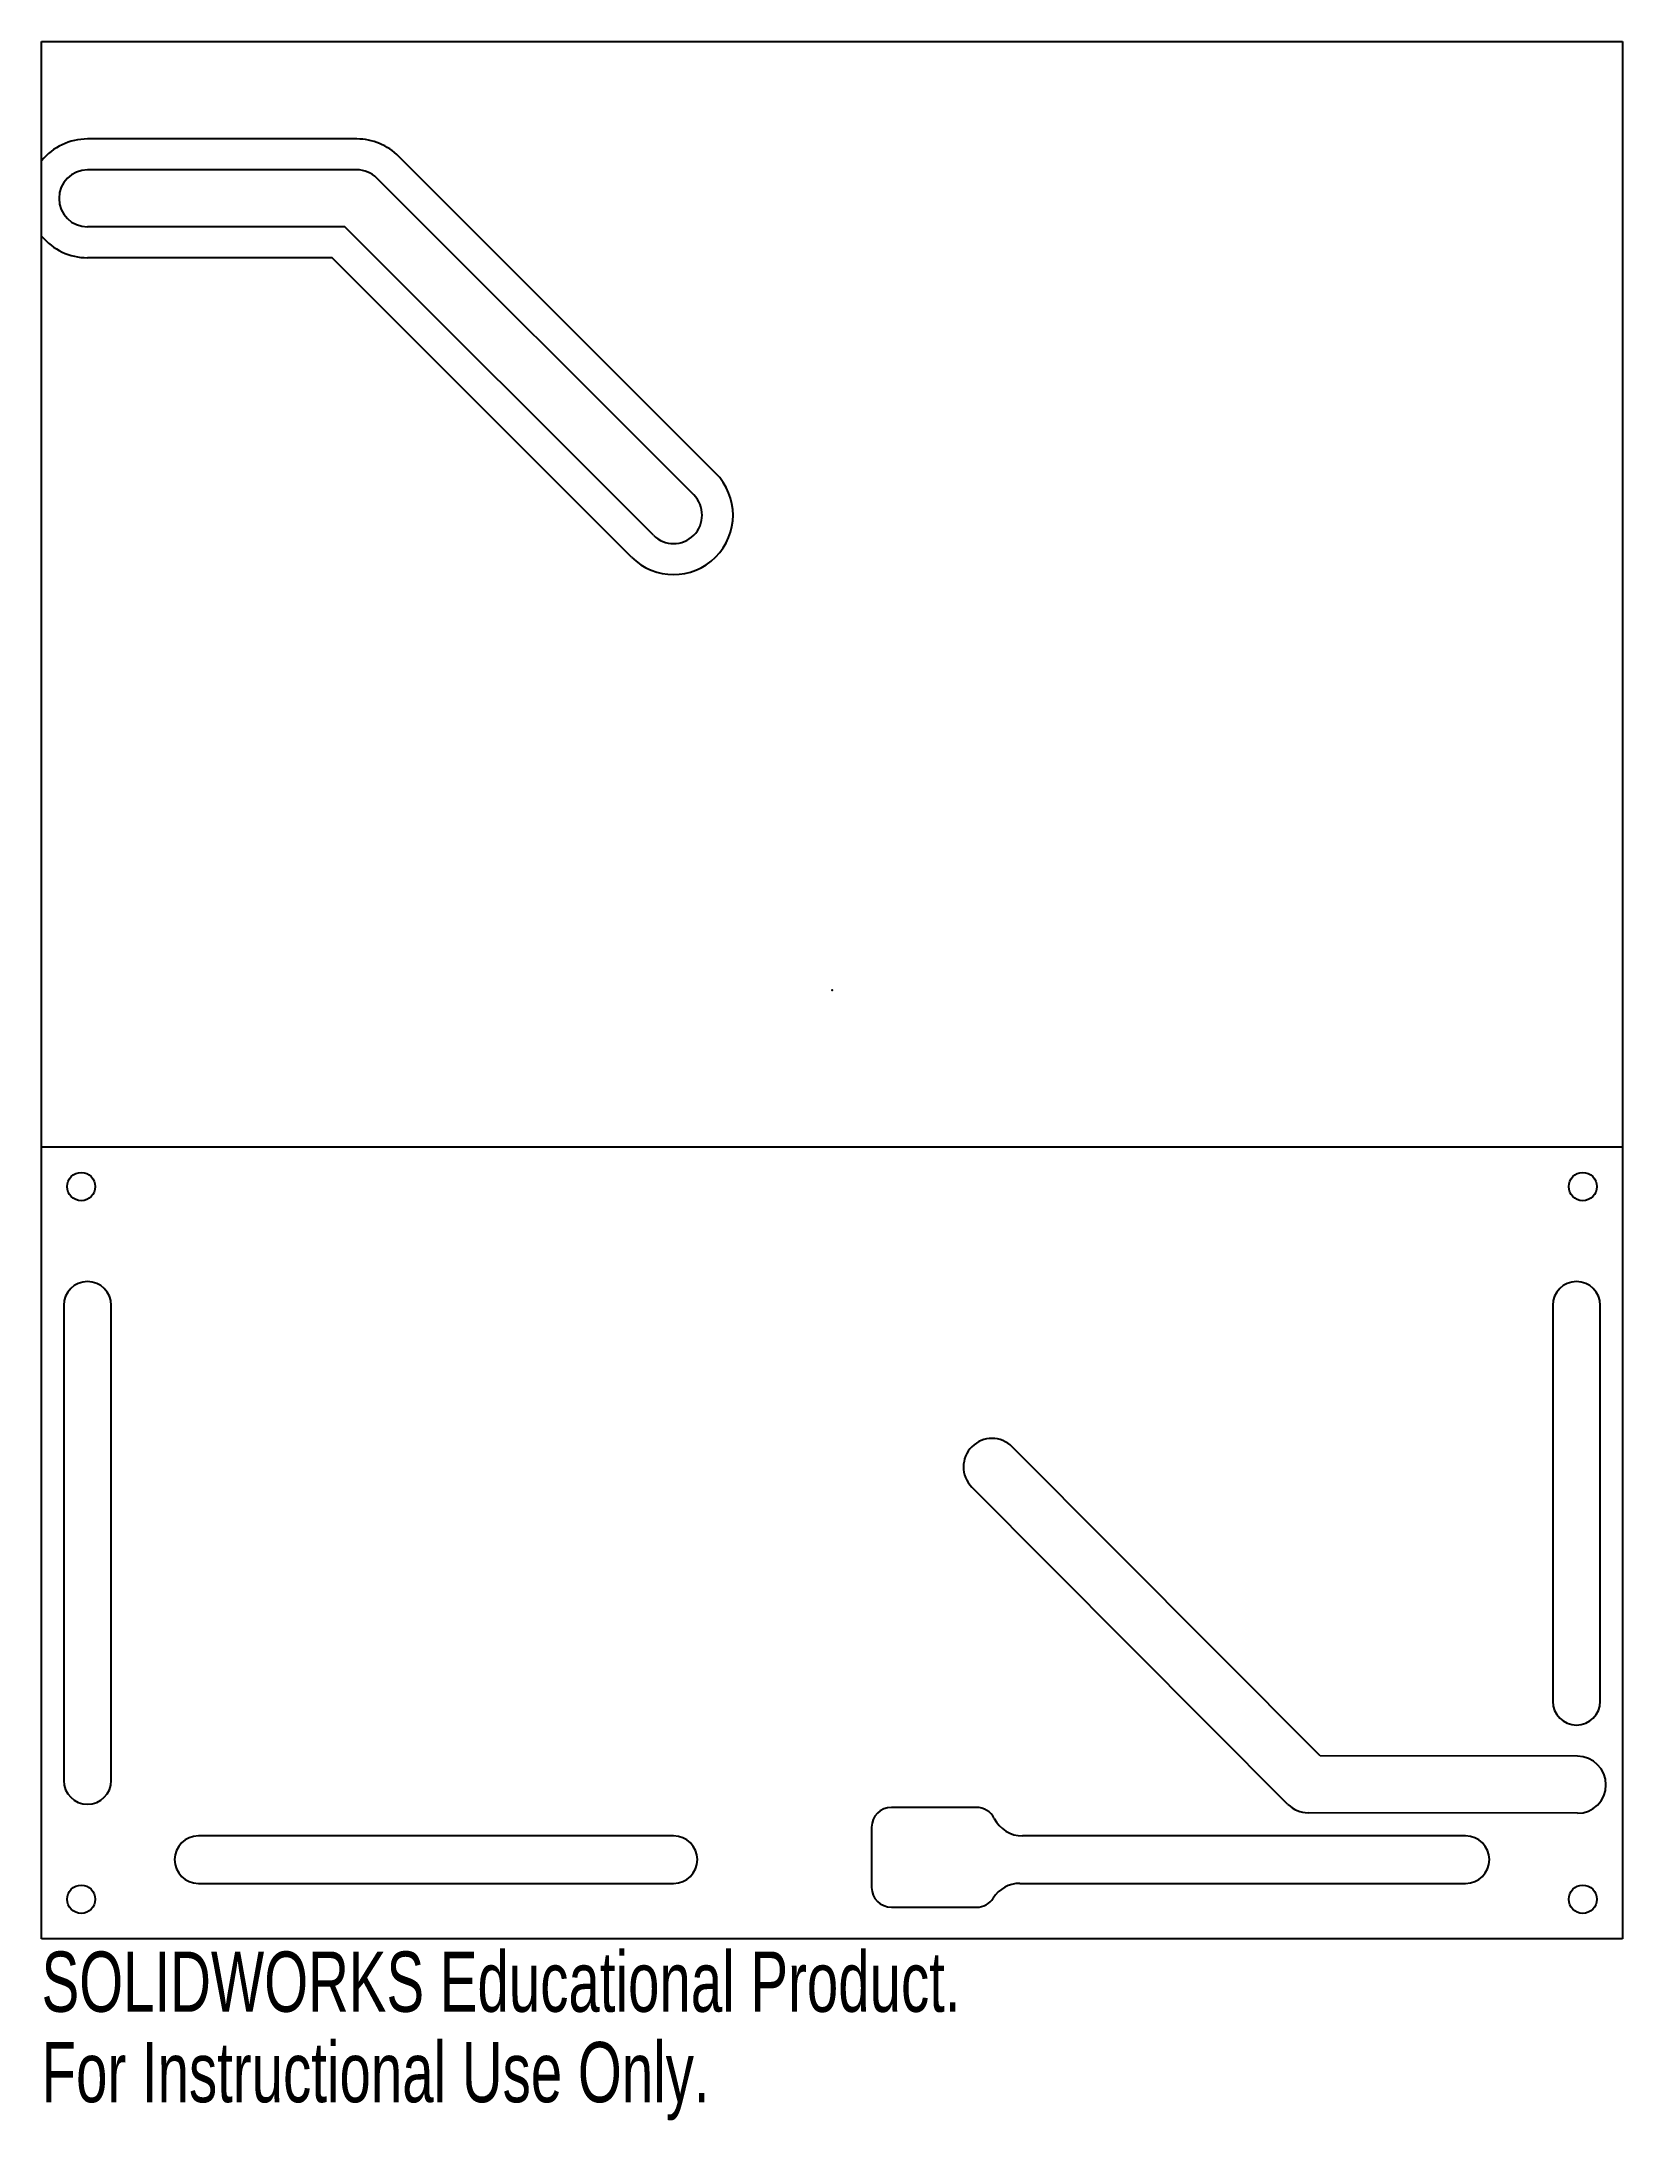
# Model space of a CAD drawing. Header units: inches. Extents: x 0 to 4.99, y -6.56 to 0.
import ezdxf

# ---------------------------------------------------------------- set-up
doc = ezdxf.new("R2010")
doc.units = ezdxf.units.IN
doc.header["$MEASUREMENT"] = 0
doc.header["$PDSIZE"] = -1
doc.styles.add('SLDTEXTSTYLE0', font='TXT', dxfattribs={"width": 0.7})

msp = doc.modelspace()

# ---------------------------------------------------------------- linework, layer by layer
at = {"color": 7, "linetype": 'Continuous', "lineweight": 25}
for p, q in [((0, -5.99), (0, 0)), ((0, 0), (4.99, 0)), ((4.99, 0), (4.99, -5.99)), ((0.995, -0.3075), (0.145, -0.3075)), ((2.1276, -1.3624), (1.1276, -0.3624)), ((0.995, -0.405), (0.145, -0.405)), ((2.0586, -1.4314), (1.0586, -0.4314)), ((0.9577, -0.585), (0.145, -0.585)), ((1.9314, -1.5586), (0.9577, -0.585)), ((0.9173, -0.6825), (0.145, -0.6825)), ((1.8624, -1.6276), (0.9173, -0.6825)), ((0, -3.49), (4.99, -3.49)), ((0.07, -3.99), (0.07, -5.49)), ((0.22, -5.49), (0.22, -3.99)), ((4.77, -3.99), (4.77, -5.24)), ((4.92, -5.24), (4.92, -3.99)), ((4.0355, -5.4121), (3.0638, -4.4365)), ((3.9342, -5.5655), (2.9362, -4.5635)), ((4.8482, -5.4137), (4.0355, -5.4121)), ((2.9512, -5.575), (2.6825, -5.575)), ((2.62, -5.6375), (2.62, -5.8275)), ((4.8478, -5.5937), (3.9978, -5.592)), ((1.995, -5.665), (0.495, -5.665)), ((4.495, -5.665), (3.0966, -5.665)), ((0.495, -5.815), (1.995, -5.815)), ((3.0881, -5.815), (4.495, -5.815)), ((2.6825, -5.89), (2.9512, -5.89)), ((4.99, -5.99), (0, -5.99))]:
    msp.add_line(p, q, dxfattribs=at)
for centre in [(0.125, -3.615), (4.865, -3.615), (0.125, -5.865), (4.865, -5.865)]:
    msp.add_circle(centre, 0.0445, dxfattribs=at)
for centre, radius, start, end in [((0.145, -0.495), 0.1875, 90, 140.65417), ((0.995, -0.495), 0.1875, 45, 90), ((0.145, -0.495), 0.09, 90, 270), ((0.995, -0.495), 0.09, 45, 90), ((0.145, -0.495), 0.1875, 219.34583, 270), ((1.995, -1.495), 0.1875, 225, 45), ((1.995, -1.495), 0.09, 225, 45), ((0.145, -3.99), 0.075, 0, 180), ((4.845, -3.99), 0.075, 0, 180), ((3, -4.5), 0.09, 44.88589, 224.88589), ((4.845, -5.24), 0.075, 180, 0), ((4.848, -5.5037), 0.09, 269.88589, 89.88589), ((0.145, -5.49), 0.075, 180, 0), ((2.6825, -5.6375), 0.0625, 90, 180), ((2.9512, -5.6375), 0.0625, 26.5127, 90), ((3.998, -5.502), 0.09, 224.88589, 269.88589), ((3.0966, -5.565), 0.1, 206.5127, 270), ((0.495, -5.74), 0.075, 90, 270), ((1.995, -5.74), 0.075, 270, 90), ((4.495, -5.74), 0.075, 270, 90), ((2.6825, -5.8275), 0.0625, 180, 270), ((3.0881, -5.915), 0.1, 90, 147.42103), ((2.9512, -5.8275), 0.0625, 270, 327.42103)]:
    msp.add_arc(centre, radius, start, end, dxfattribs=at)
at = {"color": 7, "linetype": 'Continuous'}
msp.add_point((2.495, -2.995), dxfattribs=at)

# ---------------------------------------------------------------- texts
at = {"color": 7, "linetype": 'Continuous', "char_height": 0.1903, "attachment_point": 1, "style": 'SLDTEXTSTYLE0'}
for s, insert in [('SOLIDWORKS Educational Product.', (0, -6.0301)), ('For Instructional Use Only.', (0, -6.3156))]:
    msp.add_mtext(s, dxfattribs=dict(at, insert=insert))

doc.saveas('drawing.dxf')
